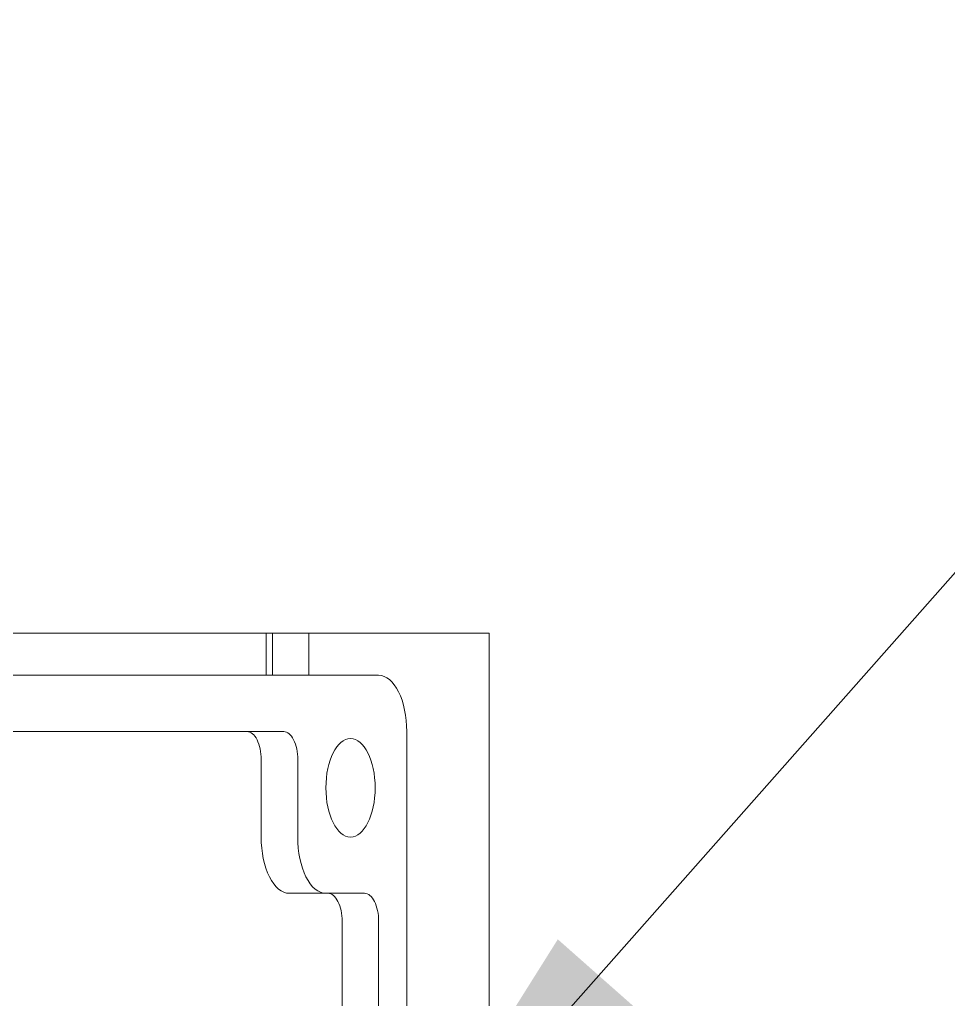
# Model space of a CAD drawing. Header units: inches. Extents: x 19 to 503, y 7 to 322.
# Drawn here: x 272.64 to 276.765, y 124.117 to 128.47 of the extents above; entities that cross this region are included whole.
import ezdxf

# ---------------------------------------------------------------- set-up
doc = ezdxf.new("R2010")
doc.units = ezdxf.units.IN
doc.header["$LTSCALE"] = 15
doc.header["$MEASUREMENT"] = 0
doc.layers.add('Symbol (ANSI)', color=7, linetype='Continuous', lineweight=25)
doc.layers.add('Visible (ANSI)', color=7, linetype='Continuous', lineweight=50)
doc.styles.add('MEMCOR Medium', font='arial.ttf')
doc.dimstyles.new('Default (ANSI)$7', dxfattribs={"dimscale": 15, "dimtxt": 0.15, "dimasz": 0.098425, "dimexe": 0.125, "dimexo": 0.0625, "dimgap": 0.031496, "dimtad": 0, "dimtih": 1, "dimtoh": 1, "dimdec": 4, "dimrnd": 1e-08, "dimzin": 3, "dimdsep": 46, "dimlunit": 5, "dimtxsty": 'MEMCOR Medium', "dimcen": 0.09, "dimdle": 0.393701, "dimclrd": 256, "dimclre": 256, "dimclrt": 256, "dimadec": 0, "dimazin": 1, "dimtfac": 0.8, "dimtofl": 0, "dimtmove": 0, "dimatfit": 3, "dimfxl": 1, "dimfrac": 1, "dimtolj": 1, "dimtzin": 4, "dimlwd": -1, "dimlwe": -1, "dimarcsym": 0})

msp = doc.modelspace()

# ---------------------------------------------------------------- linework, layer by layer
at = {"layer": 'Visible (ANSI)', "linetype": 'Continuous', "lineweight": 18}
for p, q in [((273.735012, 125.74437), (267.335012, 125.74437)), ((273.735012, 125.55687), (273.735012, 125.74437)), ((273.735012, 125.74437), (273.762632, 125.74437)), ((273.762632, 125.74437), (273.925012, 125.74437)), ((273.762632, 125.55687), (273.762632, 125.74437)), ((273.925012, 125.74437), (273.925012, 125.55687)), ((274.666689, 125.74437), (273.925012, 125.74437)), ((274.666689, 125.74437), (274.725303, 125.74437)), ((274.725303, 123.24437), (274.725303, 125.74437)), ((267.484844, 125.55687), (274.234844, 125.55687)), ((267.906719, 125.306835), (273.812969, 125.306835)), ((274.359844, 125.30687), (274.359844, 120.94173)), ((273.713089, 124.83812), (273.713089, 125.181835)), ((273.875469, 125.181835), (273.875469, 124.83812)), ((273.838089, 124.58812), (274.000469, 124.58812)), ((274.000469, 124.58812), (274.172326, 124.58812)), ((274.072446, 122.118596), (274.072446, 124.46312)), ((274.234826, 124.46312), (274.234826, 121.664042))]:
    msp.add_line(p, q, dxfattribs=at)
for centre, major_axis in [((274.234844, 125.30687), (0, 0.25)), ((273.650589, 125.181835), (0, 0.125)), ((273.812969, 125.181835), (0, 0.125)), ((273.838089, 124.83812), (0, -0.25)), ((274.000469, 124.83812), (0, -0.25)), ((274.009946, 124.46312), (0, 0.125)), ((274.172326, 124.46312), (0, 0.125))]:
    msp.add_ellipse(centre, major_axis=major_axis, ratio=0.5, start_param=4.71238898, end_param=6.28318531, dxfattribs=at)
msp.add_ellipse((274.109844, 125.05687), major_axis=(0, 0.21875), ratio=0.5, dxfattribs=at)

# ---------------------------------------------------------------- leaders
at = {"layer": 'Symbol (ANSI)', "annotation_type": 0, "has_hookline": 1, "hookline_direction": 0, "text_width": 22.254435}
msp.add_leader([(274.234826, 123.116552), (278.966143, 128.470371), (280.442521, 128.470371)], dimstyle='Default (ANSI)$7', override={"dimtad": 0}, dxfattribs=at)

doc.saveas('drawing.dxf')
